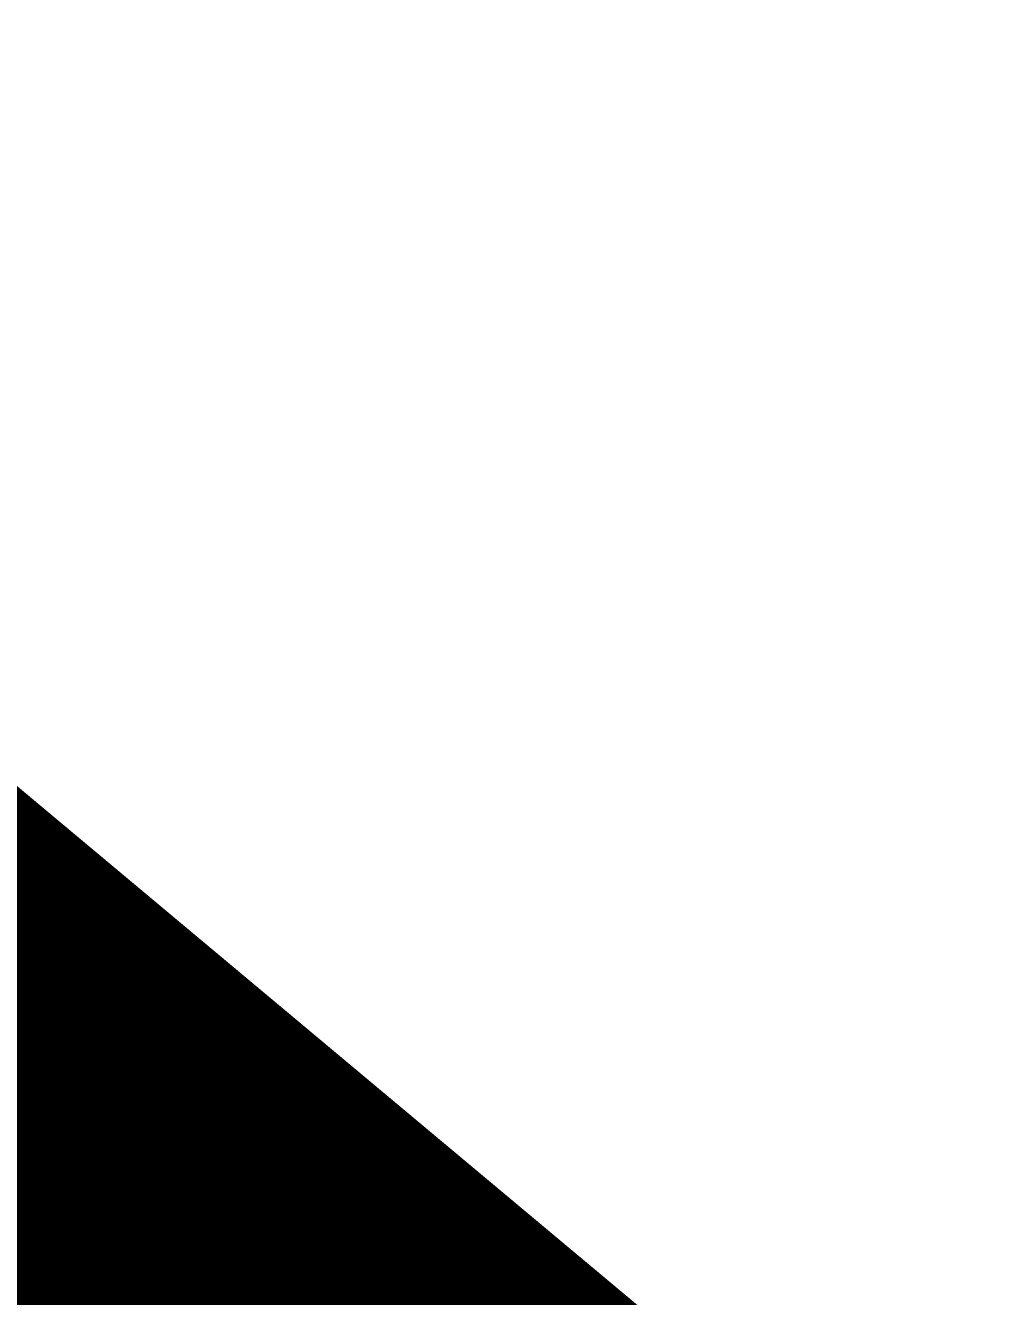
# Model space of a CAD drawing. Extents: x 383425 to 391668, y 6055101 to 6059545.
# Drawn here: x 387895.251 to 387896.836, y 6058007.298 to 6058009.358 of the extents above; entities that cross this region are included whole.
import ezdxf

# ---------------------------------------------------------------- set-up
doc = ezdxf.new("R2010")
doc.units = 0
doc.header["$LTSCALE"] = 5
doc.header["$PDMODE"] = 35
doc.header["$PDSIZE"] = 20
doc.layers.get('Defpoints').update_dxf_attribs({"color": 9})
doc.layers.add('AS-ROADS', color=254, linetype='Continuous')
doc.layers.add('F-AR-T', color=190, linetype='Continuous', lineweight=9)
doc.styles.add('80CG', font='ARIALN.TTF', dxfattribs={"height": 10})
doc.dimstyles.new('Compass 5 000', dxfattribs={"dimscale": 5, "dimtxt": 9, "dimasz": 2, "dimexe": 0.2, "dimexo": 0.0625, "dimgap": 0.5, "dimtad": 0, "dimtih": 1, "dimtoh": 1, "dimzin": 0, "dimdsep": 46, "dimtxsty": '80CG', "dimcen": 0.1, "dimse1": 1, "dimse2": 1, "dimclrd": 256, "dimclrt": 256, "dimaunit": 1, "dimadec": 4, "dimazin": 0, "dimtfac": 0.06, "dimtofl": 0, "dimtmove": 0, "dimatfit": 1, "dimfxl": 0.2, "dimtolj": 1, "dimtzin": 0, "dimlwd": -1, "dimarcsym": 0})

# ---------------------------------------------------------------- blocks, each defined once
blk = doc.blocks.new('*D51')
at = {"layer": 'Defpoints', "color": 0, "transparency": 16777216}
for p in [(387882.8296, 6058061.15), (387891.8846, 6058053.5676), (387873.2786, 6058049.744)]:
    blk.add_point(p, dxfattribs=at)
at = {"layer": 'F-AR-T', "transparency": 16777216}
for p, q in [((387898.3047, 6058061.2346), (387904.7248, 6058068.9016)), ((387875.9136, 6058034.4946), (387838.2381, 6057989.5017)), ((387838.2381, 6057989.5017), (387828.2381, 6057989.5017))]:
    blk.add_line(p, q, dxfattribs=at)
for points in [[(387897.0269, 6058062.3046), (387899.5825, 6058060.1646), (387891.8846, 6058053.5676)], [(387874.6358, 6058035.5646), (387877.1915, 6058033.4246), (387882.3337, 6058042.1616)]]:
    blk.add_solid(points, dxfattribs=at)
at = {"layer": 'F-AR-T', "transparency": 16777216, "insert": (387789.1522, 6057989.5017), "char_height": 10, "attachment_point": 5, "style": '80CG'}
blk.add_mtext('\\A1;CNRL\\P15.00 P/L R/W\\PPLA 140220', dxfattribs=at)

msp = doc.modelspace()

# ---------------------------------------------------------------- linework, layer by layer
at = {"layer": 'AS-ROADS', "const_width": 9.9962, "flags": 128}
msp.add_lwpolyline([(387226.514, 6058561.975), (387336.271, 6058470.029), (387441.186, 6058381.829), (387531.022, 6058305.677), (387650.805, 6058207.225), (387766.996, 6058109.762), (387868.625, 6058023.864), (387984.101, 6057927.3), (388086.01, 6057841.48), (388132.923, 6057801.963), (388211.478, 6057737.191)], dxfattribs=at)

# ---------------------------------------------------------------- dimensions: what is measured, and where the dimension line sits
at = {"layer": 'F-AR-T'}
dim = msp.add_linear_dim(base=(387891.8846, 6058053.5676), p1=(387873.2786, 6058049.744), p2=(387882.8296, 6058061.15), angle=50.0584, text='CNRL\\P15.00 P/L R/W\\PPLA 140220', dimstyle='Compass 5 000', dxfattribs=at)
dim.commit()
dim.dimension.update_dxf_attribs({"geometry": '*D51', "text_midpoint": (387789.1522, 6057989.5017), "dimtype": 161})

doc.saveas('drawing.dxf')
